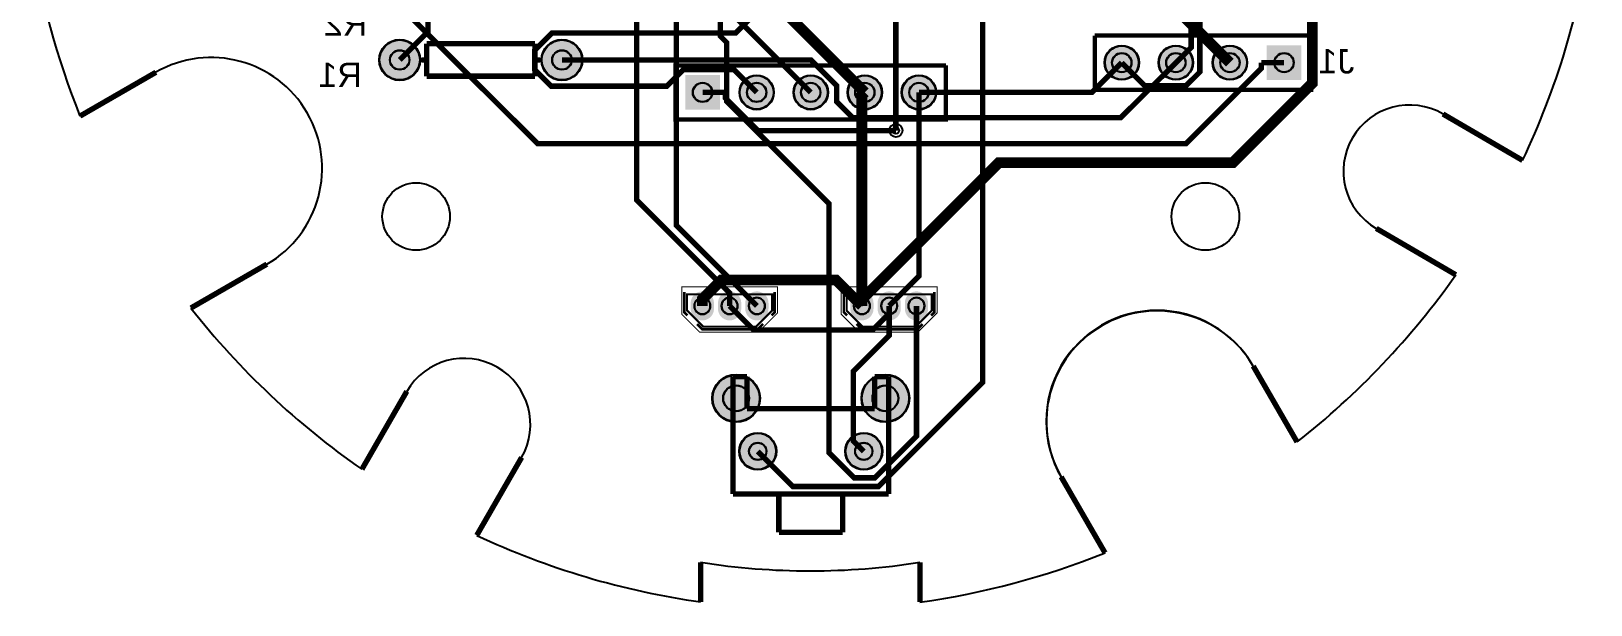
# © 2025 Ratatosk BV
# Model space of a CAD drawing. Header units: millimetres. Extents: x 57.2 to 130.8, y -36.8 to 37.
# Drawn here: x 57.4 to 130.6, y -36.8 to -9.8 of the extents above; entities that cross this region are included whole.
import ezdxf

# ---------------------------------------------------------------- set-up
doc = ezdxf.new("R2010")
doc.units = ezdxf.units.MM
for name, color, linetype, true_color in [('BoardOutLine', 7, 'Continuous', 0xff00ff), ('BottomLayer', 7, 'Continuous', 0x0000ff), ('BottomSilkLayer', 7, 'Continuous', 0x66cc33), ('BottomSolderMaskLayer', 7, 'Continuous', 0xaa00ff), ('Document', 7, 'Continuous', 0xffffff), ('Hole', 7, 'Continuous', 0x222222), ('Mechanical', 7, 'Continuous', 0xf022f0), ('Multi-Layer', 7, 'Continuous', 0xc0c0c0), ('TopLayer', 7, 'Continuous', 0xff0000), ('TopSilkLayer', 7, 'Continuous', 0xffcc00), ('TopSolderMaskLayer', 7, 'Continuous', 0x800080)]:
    doc.layers.add(name, color=color, linetype=linetype, true_color=true_color)
doc.styles.get("Standard").update_dxf_attribs({"font": 'arial.ttf'})

msp = doc.modelspace()

# ---------------------------------------------------------------- hatches: boundary and pattern name
at = {"layer": 'BottomSolderMaskLayer'}
for points in [[(73.711, -11.176, 1), (75.641, -11.176, 1)], [(81.331, -11.176, 1), (83.261, -11.176, 1)], [(107.772, -11.303, 1), (109.398, -11.303, 1)], [(110.312, -11.303, 1), (111.938, -11.303, 1)], [(112.852, -11.303, 1), (114.478, -11.303, 1)], [(117.018, -10.49), (115.392, -10.49), (115.392, -12.116), (117.018, -12.116)], [(88.087, -11.887), (89.713, -11.887), (89.713, -13.513), (88.087, -13.513)], [(90.627, -12.7, 1), (92.253, -12.7, 1)], [(93.167, -12.7, 1), (94.793, -12.7, 1)], [(95.707, -12.7, 1), (97.333, -12.7, 1)], [(98.247, -12.7, 1), (99.873, -12.7, 1)], [(89.435, -22.864), (89.43, -22.933), (89.417, -23.001), (89.396, -23.066), (89.367, -23.129), (89.33, -23.187), (89.286, -23.241), (89.237, -23.288), (89.181, -23.328), (89.121, -23.362), (89.057, -23.387), (88.991, -23.404), (88.923, -23.413), (88.855, -23.413), (88.787, -23.404), (88.72, -23.387), (88.657, -23.362), (88.597, -23.328), (88.541, -23.288), (88.491, -23.241), (88.447, -23.187), (88.411, -23.129), (88.382, -23.066), (88.361, -23.001), (88.348, -22.933), (88.343, -22.864), (88.343, -22.602), (88.348, -22.533), (88.361, -22.465), (88.382, -22.399), (88.411, -22.337), (88.447, -22.278), (88.491, -22.225), (88.541, -22.178), (88.597, -22.137), (88.657, -22.104), (88.72, -22.078), (88.787, -22.061), (88.855, -22.052), (88.923, -22.052), (88.991, -22.061), (89.057, -22.078), (89.121, -22.104), (89.181, -22.137), (89.237, -22.178), (89.286, -22.225), (89.33, -22.278), (89.367, -22.337), (89.396, -22.399), (89.417, -22.465), (89.43, -22.533), (89.435, -22.602)], [(90.715, -22.864), (90.711, -22.933), (90.698, -23.001), (90.677, -23.066), (90.648, -23.129), (90.611, -23.187), (90.567, -23.241), (90.518, -23.288), (90.462, -23.328), (90.402, -23.362), (90.338, -23.387), (90.272, -23.404), (90.204, -23.413), (90.136, -23.413), (90.068, -23.404), (90.001, -23.387), (89.938, -23.362), (89.877, -23.328), (89.822, -23.288), (89.772, -23.241), (89.728, -23.187), (89.692, -23.129), (89.663, -23.066), (89.642, -23.001), (89.629, -22.933), (89.624, -22.864), (89.624, -22.602), (89.629, -22.533), (89.642, -22.465), (89.663, -22.399), (89.692, -22.337), (89.728, -22.278), (89.772, -22.225), (89.822, -22.178), (89.877, -22.137), (89.938, -22.104), (90.001, -22.078), (90.068, -22.061), (90.136, -22.052), (90.204, -22.052), (90.272, -22.061), (90.338, -22.078), (90.402, -22.104), (90.462, -22.137), (90.518, -22.178), (90.567, -22.225), (90.611, -22.278), (90.648, -22.337), (90.677, -22.399), (90.698, -22.465), (90.711, -22.533), (90.715, -22.602)], [(91.996, -22.864), (91.992, -22.933), (91.979, -23.001), (91.958, -23.066), (91.929, -23.129), (91.892, -23.187), (91.848, -23.241), (91.799, -23.288), (91.743, -23.328), (91.683, -23.362), (91.619, -23.387), (91.553, -23.404), (91.485, -23.413), (91.417, -23.413), (91.348, -23.404), (91.282, -23.387), (91.219, -23.362), (91.158, -23.328), (91.103, -23.288), (91.053, -23.241), (91.009, -23.187), (90.973, -23.129), (90.944, -23.066), (90.922, -23.001), (90.91, -22.933), (90.905, -22.864), (90.905, -22.602), (90.91, -22.533), (90.922, -22.465), (90.944, -22.399), (90.973, -22.337), (91.009, -22.278), (91.053, -22.225), (91.103, -22.178), (91.158, -22.137), (91.219, -22.104), (91.282, -22.078), (91.348, -22.061), (91.417, -22.052), (91.485, -22.052), (91.553, -22.061), (91.619, -22.078), (91.683, -22.104), (91.743, -22.137), (91.799, -22.178), (91.848, -22.225), (91.892, -22.278), (91.929, -22.337), (91.958, -22.399), (91.979, -22.465), (91.992, -22.533), (91.996, -22.602)], [(96.928, -22.864), (96.923, -22.933), (96.91, -23.001), (96.889, -23.066), (96.86, -23.129), (96.823, -23.187), (96.779, -23.241), (96.73, -23.288), (96.674, -23.328), (96.614, -23.362), (96.55, -23.387), (96.484, -23.404), (96.416, -23.413), (96.348, -23.413), (96.28, -23.404), (96.213, -23.387), (96.15, -23.362), (96.09, -23.328), (96.034, -23.288), (95.984, -23.241), (95.94, -23.187), (95.904, -23.129), (95.875, -23.066), (95.854, -23.001), (95.841, -22.933), (95.836, -22.864), (95.836, -22.602), (95.841, -22.533), (95.854, -22.465), (95.875, -22.399), (95.904, -22.337), (95.94, -22.278), (95.984, -22.225), (96.034, -22.178), (96.09, -22.137), (96.15, -22.104), (96.213, -22.078), (96.28, -22.061), (96.348, -22.052), (96.416, -22.052), (96.484, -22.061), (96.55, -22.078), (96.614, -22.104), (96.674, -22.137), (96.73, -22.178), (96.779, -22.225), (96.823, -22.278), (96.86, -22.337), (96.889, -22.399), (96.91, -22.465), (96.923, -22.533), (96.928, -22.602)], [(98.209, -22.864), (98.204, -22.933), (98.191, -23.001), (98.17, -23.066), (98.141, -23.129), (98.104, -23.187), (98.06, -23.241), (98.011, -23.288), (97.955, -23.328), (97.895, -23.362), (97.831, -23.387), (97.765, -23.404), (97.697, -23.413), (97.629, -23.413), (97.561, -23.404), (97.494, -23.387), (97.431, -23.362), (97.37, -23.328), (97.315, -23.288), (97.265, -23.241), (97.221, -23.187), (97.185, -23.129), (97.156, -23.066), (97.135, -23.001), (97.122, -22.933), (97.117, -22.864), (97.117, -22.602), (97.122, -22.533), (97.135, -22.465), (97.156, -22.399), (97.185, -22.337), (97.221, -22.278), (97.265, -22.225), (97.315, -22.178), (97.37, -22.137), (97.431, -22.104), (97.494, -22.078), (97.561, -22.061), (97.629, -22.052), (97.697, -22.052), (97.765, -22.061), (97.831, -22.078), (97.895, -22.104), (97.955, -22.137), (98.011, -22.178), (98.06, -22.225), (98.104, -22.278), (98.141, -22.337), (98.17, -22.399), (98.191, -22.465), (98.204, -22.533), (98.209, -22.602)], [(99.489, -22.864), (99.485, -22.933), (99.472, -23.001), (99.451, -23.066), (99.422, -23.129), (99.385, -23.187), (99.341, -23.241), (99.292, -23.288), (99.236, -23.328), (99.176, -23.362), (99.112, -23.387), (99.046, -23.404), (98.978, -23.413), (98.91, -23.413), (98.842, -23.404), (98.775, -23.387), (98.712, -23.362), (98.651, -23.328), (98.596, -23.288), (98.546, -23.241), (98.502, -23.187), (98.466, -23.129), (98.437, -23.066), (98.416, -23.001), (98.403, -22.933), (98.398, -22.864), (98.398, -22.602), (98.403, -22.533), (98.416, -22.465), (98.437, -22.399), (98.466, -22.337), (98.502, -22.278), (98.546, -22.225), (98.596, -22.178), (98.651, -22.137), (98.712, -22.104), (98.775, -22.078), (98.842, -22.061), (98.91, -22.052), (98.978, -22.052), (99.046, -22.061), (99.112, -22.078), (99.176, -22.104), (99.236, -22.137), (99.292, -22.178), (99.341, -22.225), (99.385, -22.278), (99.422, -22.337), (99.451, -22.399), (99.472, -22.465), (99.485, -22.533), (99.489, -22.602)], [(89.35, -27.076, 1), (91.6, -27.076, 1)], [(96.36, -27.076, 1), (98.611, -27.076, 1)], [(90.616, -29.566, 1), (92.366, -29.566, 1)], [(95.594, -29.566, 1), (97.344, -29.566, 1)]]:
    msp.add_hatch(color=256, dxfattribs=at).paths.add_polyline_path(points)
at = {"layer": 'Multi-Layer'}
for points in [[(73.736, -11.176, 1), (75.616, -11.176, 1)], [(81.356, -11.176, 1), (83.236, -11.176, 1)], [(107.798, -11.303, 1), (109.372, -11.303, 1)], [(110.338, -11.303, 1), (111.912, -11.303, 1)], [(112.878, -11.303, 1), (114.452, -11.303, 1)], [(116.992, -10.516), (115.418, -10.516), (115.418, -12.09), (116.992, -12.09)], [(88.113, -11.913), (89.688, -11.913), (89.688, -13.487), (88.113, -13.487)], [(90.653, -12.7, 1), (92.228, -12.7, 1)], [(93.193, -12.7, 1), (94.768, -12.7, 1)], [(95.733, -12.7, 1), (97.308, -12.7, 1)], [(98.273, -12.7, 1), (99.848, -12.7, 1)], [(89.414, -22.858), (89.41, -22.924), (89.397, -22.988), (89.377, -23.051), (89.349, -23.111), (89.314, -23.166), (89.271, -23.217), (89.223, -23.262), (89.17, -23.301), (89.112, -23.333), (89.051, -23.357), (88.987, -23.373), (88.922, -23.382), (88.856, -23.382), (88.79, -23.373), (88.727, -23.357), (88.665, -23.333), (88.608, -23.301), (88.554, -23.262), (88.506, -23.217), (88.464, -23.166), (88.429, -23.111), (88.401, -23.051), (88.38, -22.988), (88.368, -22.924), (88.364, -22.858), (88.364, -22.608), (88.368, -22.542), (88.38, -22.477), (88.401, -22.415), (88.429, -22.355), (88.464, -22.299), (88.506, -22.248), (88.554, -22.203), (88.608, -22.165), (88.665, -22.133), (88.727, -22.108), (88.79, -22.092), (88.856, -22.084), (88.922, -22.084), (88.987, -22.092), (89.051, -22.108), (89.112, -22.133), (89.17, -22.165), (89.223, -22.203), (89.271, -22.248), (89.314, -22.299), (89.349, -22.355), (89.377, -22.415), (89.397, -22.477), (89.41, -22.542), (89.414, -22.608)], [(90.695, -22.858), (90.691, -22.924), (90.678, -22.988), (90.658, -23.051), (90.63, -23.111), (90.595, -23.166), (90.552, -23.217), (90.504, -23.262), (90.451, -23.301), (90.393, -23.333), (90.332, -23.357), (90.268, -23.373), (90.203, -23.382), (90.137, -23.382), (90.071, -23.373), (90.008, -23.357), (89.946, -23.333), (89.888, -23.301), (89.835, -23.262), (89.787, -23.217), (89.745, -23.166), (89.71, -23.111), (89.682, -23.051), (89.661, -22.988), (89.649, -22.924), (89.645, -22.858), (89.645, -22.608), (89.649, -22.542), (89.661, -22.477), (89.682, -22.415), (89.71, -22.355), (89.745, -22.299), (89.787, -22.248), (89.835, -22.203), (89.888, -22.165), (89.946, -22.133), (90.008, -22.108), (90.071, -22.092), (90.137, -22.084), (90.203, -22.084), (90.268, -22.092), (90.332, -22.108), (90.393, -22.133), (90.451, -22.165), (90.504, -22.203), (90.552, -22.248), (90.595, -22.299), (90.63, -22.355), (90.658, -22.415), (90.678, -22.477), (90.691, -22.542), (90.695, -22.608)], [(91.976, -22.858), (91.972, -22.924), (91.959, -22.988), (91.939, -23.051), (91.911, -23.111), (91.876, -23.166), (91.833, -23.217), (91.785, -23.262), (91.732, -23.301), (91.674, -23.333), (91.613, -23.357), (91.549, -23.373), (91.484, -23.382), (91.418, -23.382), (91.352, -23.373), (91.289, -23.357), (91.227, -23.333), (91.169, -23.301), (91.116, -23.262), (91.068, -23.217), (91.026, -23.166), (90.991, -23.111), (90.963, -23.051), (90.942, -22.988), (90.93, -22.924), (90.926, -22.858), (90.926, -22.608), (90.93, -22.542), (90.942, -22.477), (90.963, -22.415), (90.991, -22.355), (91.026, -22.299), (91.068, -22.248), (91.116, -22.203), (91.169, -22.165), (91.227, -22.133), (91.289, -22.108), (91.352, -22.092), (91.418, -22.084), (91.484, -22.084), (91.549, -22.092), (91.613, -22.108), (91.674, -22.133), (91.732, -22.165), (91.785, -22.203), (91.833, -22.248), (91.876, -22.299), (91.911, -22.355), (91.939, -22.415), (91.959, -22.477), (91.972, -22.542), (91.976, -22.608)], [(96.907, -22.858), (96.903, -22.924), (96.89, -22.988), (96.87, -23.051), (96.842, -23.111), (96.807, -23.166), (96.764, -23.217), (96.716, -23.262), (96.663, -23.301), (96.605, -23.333), (96.544, -23.357), (96.48, -23.373), (96.415, -23.382), (96.349, -23.382), (96.283, -23.373), (96.22, -23.357), (96.158, -23.333), (96.101, -23.301), (96.047, -23.262), (95.999, -23.217), (95.957, -23.166), (95.922, -23.111), (95.894, -23.051), (95.873, -22.988), (95.861, -22.924), (95.857, -22.858), (95.857, -22.608), (95.861, -22.542), (95.873, -22.477), (95.894, -22.415), (95.922, -22.355), (95.957, -22.299), (95.999, -22.248), (96.047, -22.203), (96.101, -22.165), (96.158, -22.133), (96.22, -22.108), (96.283, -22.092), (96.349, -22.084), (96.415, -22.084), (96.48, -22.092), (96.544, -22.108), (96.605, -22.133), (96.663, -22.165), (96.716, -22.203), (96.764, -22.248), (96.807, -22.299), (96.842, -22.355), (96.87, -22.415), (96.89, -22.477), (96.903, -22.542), (96.907, -22.608)], [(98.188, -22.858), (98.184, -22.924), (98.171, -22.988), (98.151, -23.051), (98.123, -23.111), (98.088, -23.166), (98.045, -23.217), (97.997, -23.262), (97.944, -23.301), (97.886, -23.333), (97.825, -23.357), (97.761, -23.373), (97.696, -23.382), (97.63, -23.382), (97.564, -23.373), (97.501, -23.357), (97.439, -23.333), (97.382, -23.301), (97.328, -23.262), (97.28, -23.217), (97.238, -23.166), (97.203, -23.111), (97.175, -23.051), (97.154, -22.988), (97.142, -22.924), (97.138, -22.858), (97.138, -22.608), (97.142, -22.542), (97.154, -22.477), (97.175, -22.415), (97.203, -22.355), (97.238, -22.299), (97.28, -22.248), (97.328, -22.203), (97.382, -22.165), (97.439, -22.133), (97.501, -22.108), (97.564, -22.092), (97.63, -22.084), (97.696, -22.084), (97.761, -22.092), (97.825, -22.108), (97.886, -22.133), (97.944, -22.165), (97.997, -22.203), (98.045, -22.248), (98.088, -22.299), (98.123, -22.355), (98.151, -22.415), (98.171, -22.477), (98.184, -22.542), (98.188, -22.608)], [(99.469, -22.858), (99.465, -22.924), (99.452, -22.988), (99.432, -23.051), (99.404, -23.111), (99.369, -23.166), (99.326, -23.217), (99.278, -23.262), (99.225, -23.301), (99.167, -23.333), (99.106, -23.357), (99.042, -23.373), (98.977, -23.382), (98.911, -23.382), (98.845, -23.373), (98.782, -23.357), (98.72, -23.333), (98.662, -23.301), (98.609, -23.262), (98.561, -23.217), (98.519, -23.166), (98.484, -23.111), (98.456, -23.051), (98.435, -22.988), (98.423, -22.924), (98.419, -22.858), (98.419, -22.608), (98.423, -22.542), (98.435, -22.477), (98.456, -22.415), (98.484, -22.355), (98.519, -22.299), (98.561, -22.248), (98.609, -22.203), (98.662, -22.165), (98.72, -22.133), (98.782, -22.108), (98.845, -22.092), (98.911, -22.084), (98.977, -22.084), (99.042, -22.092), (99.106, -22.108), (99.167, -22.133), (99.225, -22.165), (99.278, -22.203), (99.326, -22.248), (99.369, -22.299), (99.404, -22.355), (99.432, -22.415), (99.452, -22.477), (99.465, -22.542), (99.469, -22.608)], [(89.375, -27.076, 1), (91.575, -27.076, 1)], [(96.386, -27.076, 1), (98.585, -27.076, 1)], [(90.641, -29.566, 1), (92.341, -29.566, 1)], [(95.62, -29.566, 1), (97.319, -29.566, 1)]]:
    msp.add_hatch(color=256, dxfattribs=at).paths.add_polyline_path(points)
at = {"layer": 'TopSolderMaskLayer'}
for points in [[(73.711, -11.176, 1), (75.641, -11.176, 1)], [(81.331, -11.176, 1), (83.261, -11.176, 1)], [(107.772, -11.303, 1), (109.398, -11.303, 1)], [(110.312, -11.303, 1), (111.938, -11.303, 1)], [(112.852, -11.303, 1), (114.478, -11.303, 1)], [(117.018, -10.49), (115.392, -10.49), (115.392, -12.116), (117.018, -12.116)], [(88.087, -11.887), (89.713, -11.887), (89.713, -13.513), (88.087, -13.513)], [(90.627, -12.7, 1), (92.253, -12.7, 1)], [(93.167, -12.7, 1), (94.793, -12.7, 1)], [(95.707, -12.7, 1), (97.333, -12.7, 1)], [(98.247, -12.7, 1), (99.873, -12.7, 1)], [(89.435, -22.864), (89.43, -22.933), (89.417, -23.001), (89.396, -23.066), (89.367, -23.129), (89.33, -23.187), (89.286, -23.241), (89.237, -23.288), (89.181, -23.328), (89.121, -23.362), (89.057, -23.387), (88.991, -23.404), (88.923, -23.413), (88.855, -23.413), (88.787, -23.404), (88.72, -23.387), (88.657, -23.362), (88.597, -23.328), (88.541, -23.288), (88.491, -23.241), (88.447, -23.187), (88.411, -23.129), (88.382, -23.066), (88.361, -23.001), (88.348, -22.933), (88.343, -22.864), (88.343, -22.602), (88.348, -22.533), (88.361, -22.465), (88.382, -22.399), (88.411, -22.337), (88.447, -22.278), (88.491, -22.225), (88.541, -22.178), (88.597, -22.137), (88.657, -22.104), (88.72, -22.078), (88.787, -22.061), (88.855, -22.052), (88.923, -22.052), (88.991, -22.061), (89.057, -22.078), (89.121, -22.104), (89.181, -22.137), (89.237, -22.178), (89.286, -22.225), (89.33, -22.278), (89.367, -22.337), (89.396, -22.399), (89.417, -22.465), (89.43, -22.533), (89.435, -22.602)], [(90.715, -22.864), (90.711, -22.933), (90.698, -23.001), (90.677, -23.066), (90.648, -23.129), (90.611, -23.187), (90.567, -23.241), (90.518, -23.288), (90.462, -23.328), (90.402, -23.362), (90.338, -23.387), (90.272, -23.404), (90.204, -23.413), (90.136, -23.413), (90.068, -23.404), (90.001, -23.387), (89.938, -23.362), (89.877, -23.328), (89.822, -23.288), (89.772, -23.241), (89.728, -23.187), (89.692, -23.129), (89.663, -23.066), (89.642, -23.001), (89.629, -22.933), (89.624, -22.864), (89.624, -22.602), (89.629, -22.533), (89.642, -22.465), (89.663, -22.399), (89.692, -22.337), (89.728, -22.278), (89.772, -22.225), (89.822, -22.178), (89.877, -22.137), (89.938, -22.104), (90.001, -22.078), (90.068, -22.061), (90.136, -22.052), (90.204, -22.052), (90.272, -22.061), (90.338, -22.078), (90.402, -22.104), (90.462, -22.137), (90.518, -22.178), (90.567, -22.225), (90.611, -22.278), (90.648, -22.337), (90.677, -22.399), (90.698, -22.465), (90.711, -22.533), (90.715, -22.602)], [(91.996, -22.864), (91.992, -22.933), (91.979, -23.001), (91.958, -23.066), (91.929, -23.129), (91.892, -23.187), (91.848, -23.241), (91.799, -23.288), (91.743, -23.328), (91.683, -23.362), (91.619, -23.387), (91.553, -23.404), (91.485, -23.413), (91.417, -23.413), (91.348, -23.404), (91.282, -23.387), (91.219, -23.362), (91.158, -23.328), (91.103, -23.288), (91.053, -23.241), (91.009, -23.187), (90.973, -23.129), (90.944, -23.066), (90.922, -23.001), (90.91, -22.933), (90.905, -22.864), (90.905, -22.602), (90.91, -22.533), (90.922, -22.465), (90.944, -22.399), (90.973, -22.337), (91.009, -22.278), (91.053, -22.225), (91.103, -22.178), (91.158, -22.137), (91.219, -22.104), (91.282, -22.078), (91.348, -22.061), (91.417, -22.052), (91.485, -22.052), (91.553, -22.061), (91.619, -22.078), (91.683, -22.104), (91.743, -22.137), (91.799, -22.178), (91.848, -22.225), (91.892, -22.278), (91.929, -22.337), (91.958, -22.399), (91.979, -22.465), (91.992, -22.533), (91.996, -22.602)], [(96.928, -22.864), (96.923, -22.933), (96.91, -23.001), (96.889, -23.066), (96.86, -23.129), (96.823, -23.187), (96.779, -23.241), (96.73, -23.288), (96.674, -23.328), (96.614, -23.362), (96.55, -23.387), (96.484, -23.404), (96.416, -23.413), (96.348, -23.413), (96.28, -23.404), (96.213, -23.387), (96.15, -23.362), (96.09, -23.328), (96.034, -23.288), (95.984, -23.241), (95.94, -23.187), (95.904, -23.129), (95.875, -23.066), (95.854, -23.001), (95.841, -22.933), (95.836, -22.864), (95.836, -22.602), (95.841, -22.533), (95.854, -22.465), (95.875, -22.399), (95.904, -22.337), (95.94, -22.278), (95.984, -22.225), (96.034, -22.178), (96.09, -22.137), (96.15, -22.104), (96.213, -22.078), (96.28, -22.061), (96.348, -22.052), (96.416, -22.052), (96.484, -22.061), (96.55, -22.078), (96.614, -22.104), (96.674, -22.137), (96.73, -22.178), (96.779, -22.225), (96.823, -22.278), (96.86, -22.337), (96.889, -22.399), (96.91, -22.465), (96.923, -22.533), (96.928, -22.602)], [(98.209, -22.864), (98.204, -22.933), (98.191, -23.001), (98.17, -23.066), (98.141, -23.129), (98.104, -23.187), (98.06, -23.241), (98.011, -23.288), (97.955, -23.328), (97.895, -23.362), (97.831, -23.387), (97.765, -23.404), (97.697, -23.413), (97.629, -23.413), (97.561, -23.404), (97.494, -23.387), (97.431, -23.362), (97.37, -23.328), (97.315, -23.288), (97.265, -23.241), (97.221, -23.187), (97.185, -23.129), (97.156, -23.066), (97.135, -23.001), (97.122, -22.933), (97.117, -22.864), (97.117, -22.602), (97.122, -22.533), (97.135, -22.465), (97.156, -22.399), (97.185, -22.337), (97.221, -22.278), (97.265, -22.225), (97.315, -22.178), (97.37, -22.137), (97.431, -22.104), (97.494, -22.078), (97.561, -22.061), (97.629, -22.052), (97.697, -22.052), (97.765, -22.061), (97.831, -22.078), (97.895, -22.104), (97.955, -22.137), (98.011, -22.178), (98.06, -22.225), (98.104, -22.278), (98.141, -22.337), (98.17, -22.399), (98.191, -22.465), (98.204, -22.533), (98.209, -22.602)], [(99.489, -22.864), (99.485, -22.933), (99.472, -23.001), (99.451, -23.066), (99.422, -23.129), (99.385, -23.187), (99.341, -23.241), (99.292, -23.288), (99.236, -23.328), (99.176, -23.362), (99.112, -23.387), (99.046, -23.404), (98.978, -23.413), (98.91, -23.413), (98.842, -23.404), (98.775, -23.387), (98.712, -23.362), (98.651, -23.328), (98.596, -23.288), (98.546, -23.241), (98.502, -23.187), (98.466, -23.129), (98.437, -23.066), (98.416, -23.001), (98.403, -22.933), (98.398, -22.864), (98.398, -22.602), (98.403, -22.533), (98.416, -22.465), (98.437, -22.399), (98.466, -22.337), (98.502, -22.278), (98.546, -22.225), (98.596, -22.178), (98.651, -22.137), (98.712, -22.104), (98.775, -22.078), (98.842, -22.061), (98.91, -22.052), (98.978, -22.052), (99.046, -22.061), (99.112, -22.078), (99.176, -22.104), (99.236, -22.137), (99.292, -22.178), (99.341, -22.225), (99.385, -22.278), (99.422, -22.337), (99.451, -22.399), (99.472, -22.465), (99.485, -22.533), (99.489, -22.602)], [(89.35, -27.076, 1), (91.6, -27.076, 1)], [(96.36, -27.076, 1), (98.611, -27.076, 1)], [(90.616, -29.566, 1), (92.366, -29.566, 1)], [(95.594, -29.566, 1), (97.344, -29.566, 1)]]:
    msp.add_hatch(color=256, dxfattribs=at).paths.add_polyline_path(points)

# ---------------------------------------------------------------- linework, layer by layer
at = {"layer": 'BoardOutLine', "const_width": 0.254}
for points in [[(59.664, -13.814), (63.232, -11.754)], [(59.664, -13.814), (63.232, -11.754)], [(123.67, -13.717), (127.406, -15.896)], [(123.67, -13.717), (127.406, -15.896)], [(124.271, -21.271), (120.535, -19.092)], [(124.271, -21.271), (120.535, -19.092)], [(68.439, -20.773), (64.871, -22.833)], [(68.439, -20.773), (64.871, -22.833)], [(114.757, -25.56), (116.817, -29.128)], [(114.757, -25.56), (116.817, -29.128)], [(72.903, -30.409), (75.01, -26.748)], [(72.903, -30.409), (75.01, -26.748)], [(80.404, -29.853), (78.296, -33.514)], [(80.404, -29.853), (78.296, -33.514)], [(107.798, -34.335), (105.738, -30.767)], [(107.798, -34.335), (105.738, -30.767)], [(88.807, -36.642), (88.807, -34.78)], [(88.807, -36.642), (88.807, -34.78)], [(99.107, -34.78), (99.107, -36.652)], [(99.107, -34.78), (99.107, -36.652)]]:
    msp.add_lwpolyline(points, dxfattribs=at)
at = {"layer": 'BoardOutLine'}
for centre, radius, start, end in [((93.992, -0.008), 37, 188.23093, 201.90991), ((93.992, -0.008), 37, 188.23093, 201.90991), ((93.992, -0.008), 37, 334.56922, 351.76903), ((93.992, -0.008), 37, 334.56922, 351.76903), ((65.826, -16.269), 5.207, 300.11725, 119.88256), ((65.826, -16.269), 5.207, 300.11725, 119.88256), ((122.103, -16.405), 3.112, 59.74535, 239.74535), ((122.103, -16.405), 3.112, 59.74535, 239.74535), ((93.992, -0.007), 37, 308.09003, 324.92127), ((93.992, -0.007), 37, 308.09003, 324.92127), ((93.992, -0.008), 37, 218.09006, 235.25236), ((93.992, -0.008), 37, 218.09006, 235.25236), ((110.24, -28.151), 5.207, 29.83373, 210.16623), ((110.255, -28.177), 5.207, 30.16623, 209.83373), ((77.702, -28.309), 3.112, 330.25413, 149.89833), ((77.702, -28.309), 3.112, 330.25413, 149.89833), ((93.992, -0.008), 37, 244.90038, 261.94493), ((93.992, -0.008), 37, 244.90038, 261.94493), ((93.992, -0.008), 37, 277.94675, 291.90995), ((93.992, -0.008), 37, 277.94675, 291.90995), ((93.957, -2.161), 33.022, 261.02783, 278.97217), ((93.957, -2.161), 33.022, 261.02783, 278.97217)]:
    msp.add_arc(centre, radius, start, end, dxfattribs=at)
at = {"layer": 'BottomLayer'}
for points, const_width in [([(71.247, -2.402), (73.44, -2.402), (77.979, -6.941), (90.761, -6.941), (96.52, -12.7)], 0.508), ([(113.665, -11.303), (108.556, -6.194), (81.302, -6.194), (78.105, -2.997), (78.105, -2.54)], 0.508), ([(96.23, -22.581), (102.813, -15.999), (113.798, -15.999), (117.532, -12.265), (117.532, -5.91), (116.713, -5.091)], 0.508), ([(115.139, -11.303), (115.139, -11.57), (111.604, -15.104), (81.144, -15.104), (74.676, -8.636)], 0.254), ([(91.44, -12.7), (90.372, -11.632), (87.997, -11.632), (87.222, -12.407), (81.796, -12.407), (81.011, -11.622), (81.011, -10.727), (81.832, -9.906), (90.455, -9.906), (91.435, -8.926)], 0.254), ([(111.125, -11.303), (108.544, -13.884), (95.944, -13.884), (95.193, -13.133), (95.193, -12.382), (93.987, -11.176), (82.296, -11.176)], 0.254), ([(99.06, -12.7), (107.188, -12.7), (108.585, -11.303)], 0.254), ([(116.205, -11.303), (115.139, -11.303)], 0.254), ([(88.9, -12.7), (89.967, -12.7)], 0.254), ([(89.967, -12.7), (89.967, -12.967), (91.494, -14.494), (97.977, -14.494)], 0.254), ([(88.889, -22.733), (88.889, -22.412), (89.783, -21.518), (95.167, -21.518), (96.23, -22.581)], 0.508), ([(90.17, -22.733), (91.306, -23.869), (96.877, -23.869), (97.663, -23.083), (97.663, -22.733)], 0.254), ([(96.23, -22.581), (96.382, -22.733)], 0.508)]:
    msp.add_lwpolyline(points, dxfattribs=dict(at, const_width=const_width))
at = {"layer": 'BottomSilkLayer'}
for points, const_width in [([(107.315, -10.033), (107.315, -12.573), (117.475, -12.573), (117.475, -10.033), (115.57, -10.033)], 0.203), ([(107.315, -10.033), (115.57, -10.033)], 0.203), ([(75.946, -10.414), (75.946, -11.176)], 0.254), ([(81.026, -10.414), (75.946, -10.414)], 0.254), ([(81.026, -11.176), (81.026, -10.414)], 0.254), ([(75.946, -11.176), (75.692, -11.176)], 0.254), ([(75.946, -11.176), (75.946, -11.938)], 0.254), ([(81.026, -11.176), (81.28, -11.176)], 0.254), ([(81.026, -11.938), (81.026, -11.176)], 0.254), ([(75.946, -11.938), (81.026, -11.938)], 0.254)]:
    msp.add_lwpolyline(points, dxfattribs=dict(at, const_width=const_width))
at = {"layer": 'BottomSolderMaskLayer'}
for points in [[(88.889, -22.343), (88.889, -22.343)], [(90.17, -22.343), (90.17, -22.343)], [(91.451, -22.343), (91.451, -22.343)], [(96.382, -22.343), (96.382, -22.343)], [(97.663, -22.343), (97.663, -22.343)], [(98.944, -22.343), (98.944, -22.343)], [(88.889, -23.122), (88.889, -23.122)], [(90.17, -23.122), (90.17, -23.122)], [(91.451, -23.122), (91.451, -23.122)], [(96.382, -23.122), (96.382, -23.122)], [(97.663, -23.122), (97.663, -23.122)], [(98.944, -23.122), (98.944, -23.122)]]:
    msp.add_lwpolyline(points, close=True, dxfattribs=at)
for centre, radius in [((74.676, -11.176), 0.965), ((82.296, -11.176), 0.965), ((74.676, -11.176), 0.462), ((82.296, -11.176), 0.462), ((108.585, -11.303), 0.813), ((108.585, -11.303), 0.459), ((111.125, -11.303), 0.813), ((111.125, -11.303), 0.459), ((113.665, -11.303), 0.813), ((113.665, -11.303), 0.459), ((116.205, -11.303), 0.459), ((88.9, -12.7), 0.459), ((91.44, -12.7), 0.813), ((91.44, -12.7), 0.459), ((93.98, -12.7), 0.813), ((93.98, -12.7), 0.459), ((96.52, -12.7), 0.813), ((96.52, -12.7), 0.459), ((99.06, -12.7), 0.813), ((99.06, -12.7), 0.459), ((90.475, -27.076), 1.125), ((97.485, -27.076), 1.125), ((90.475, -27.076), 0.613), ((97.485, -27.076), 0.613), ((91.491, -29.566), 0.875), ((91.491, -29.566), 0.411), ((96.469, -29.566), 0.875), ((96.469, -29.566), 0.411)]:
    msp.add_circle(centre, radius, dxfattribs=at)
for centre, start, end in [((88.889, -22.733), 90, 270), ((88.889, -22.733), 270, 90), ((90.17, -22.733), 90, 270), ((90.17, -22.733), 270, 90), ((91.451, -22.733), 90, 270), ((91.451, -22.733), 270, 90), ((96.382, -22.733), 90, 270), ((96.382, -22.733), 270, 90), ((97.663, -22.733), 90, 270), ((97.663, -22.733), 270, 90), ((98.944, -22.733), 90, 270), ((98.944, -22.733), 270, 90)]:
    msp.add_arc(centre, 0.39, start, end, dxfattribs=at)
at = {"layer": 'Document', "const_width": 0.1}
for points in [[(88.17, -22.95), (88.17, -22.19), (92.17, -22.19), (92.17, -22.95), (91.41, -23.71), (88.93, -23.71), (88.17, -22.95)], [(95.663, -22.95), (95.663, -22.19), (99.663, -22.19), (99.663, -22.95), (98.903, -23.71), (96.423, -23.71), (95.663, -22.95)]]:
    msp.add_lwpolyline(points, close=True, dxfattribs=at)
at = {"layer": 'Document'}
for points, const_width in [([(91.41, -23.71), (88.93, -23.71)], 0.1), ([(98.903, -23.71), (96.423, -23.71)], 0.1), ([(90.323, -31.572), (90.323, -26.06)], 0.254), ([(90.323, -26.06), (90.983, -26.06)], 0.254), ([(90.983, -27.559), (90.983, -26.06)], 0.254), ([(96.977, -26.06), (97.638, -26.06)], 0.254), ([(96.977, -27.559), (96.977, -26.06)], 0.254), ([(97.638, -26.06), (97.638, -31.572)], 0.254), ([(90.983, -27.559), (96.977, -27.559)], 0.254), ([(90.323, -31.572), (92.482, -31.572)], 0.254), ([(92.482, -31.572), (95.479, -31.572)], 0.254), ([(92.482, -31.572), (92.482, -33.376)], 0.254), ([(95.479, -31.572), (97.638, -31.572)], 0.254), ([(95.479, -31.572), (95.479, -33.376)], 0.254), ([(95.479, -33.376), (92.482, -33.376)], 0.254)]:
    msp.add_lwpolyline(points, dxfattribs=dict(at, const_width=const_width))
at = {"layer": 'Hole'}
msp.add_circle((97.977, -14.494), 0.153, dxfattribs=at)
at = {"layer": 'Mechanical', "const_width": 0.05}
for points in [[(87.92, -23.123), (87.92, -21.833), (92.42, -21.833), (92.42, -23.063), (91.52, -23.963), (88.76, -23.963), (87.92, -23.123)], [(95.413, -23.123), (95.413, -21.833), (99.913, -21.833), (99.913, -23.063), (99.013, -23.963), (96.253, -23.963), (95.413, -23.123)]]:
    msp.add_lwpolyline(points, close=True, dxfattribs=at)
at = {"layer": 'Multi-Layer'}
for points in [[(88.889, -22.358), (88.889, -22.358)], [(90.17, -22.358), (90.17, -22.358)], [(91.451, -22.358), (91.451, -22.358)], [(96.382, -22.358), (96.382, -22.358)], [(97.663, -22.358), (97.663, -22.358)], [(98.944, -22.358), (98.944, -22.358)], [(88.889, -23.108), (88.889, -23.108)], [(90.17, -23.108), (90.17, -23.108)], [(91.451, -23.108), (91.451, -23.108)], [(96.382, -23.108), (96.382, -23.108)], [(97.663, -23.108), (97.663, -23.108)], [(98.944, -23.108), (98.944, -23.108)]]:
    msp.add_lwpolyline(points, close=True, dxfattribs=at)
for centre, radius in [((74.676, -11.176), 0.94), ((82.296, -11.176), 0.94), ((74.676, -11.176), 0.45), ((82.296, -11.176), 0.45), ((108.585, -11.303), 0.787), ((108.585, -11.303), 0.445), ((111.125, -11.303), 0.787), ((111.125, -11.303), 0.445), ((113.665, -11.303), 0.787), ((113.665, -11.303), 0.445), ((116.205, -11.303), 0.445), ((88.9, -12.7), 0.445), ((91.44, -12.7), 0.787), ((91.44, -12.7), 0.445), ((93.98, -12.7), 0.787), ((93.98, -12.7), 0.445), ((96.52, -12.7), 0.787), ((96.52, -12.7), 0.445), ((99.06, -12.7), 0.787), ((99.06, -12.7), 0.445), ((97.977, -14.494), 0.305), ((75.449, -18.532), 1.588), ((75.449, -18.532), 1.588), ((112.512, -18.532), 1.588), ((112.512, -18.532), 1.588), ((90.475, -27.076), 1.1), ((97.485, -27.076), 1.1), ((90.475, -27.076), 0.599), ((97.485, -27.076), 0.599), ((91.491, -29.566), 0.85), ((91.491, -29.566), 0.399), ((96.469, -29.566), 0.85), ((96.469, -29.566), 0.399)]:
    msp.add_circle(centre, radius, dxfattribs=at)
for centre, start, end in [((88.889, -22.733), 90, 270), ((88.889, -22.733), 270, 90), ((90.17, -22.733), 90, 270), ((90.17, -22.733), 270, 90), ((91.451, -22.733), 90, 270), ((91.451, -22.733), 270, 90), ((96.382, -22.733), 90, 270), ((96.382, -22.733), 270, 90), ((97.663, -22.733), 90, 270), ((97.663, -22.733), 270, 90), ((98.944, -22.733), 90, 270), ((98.944, -22.733), 270, 90)]:
    msp.add_arc(centre, 0.375, start, end, dxfattribs=at)
at = {"layer": 'TopLayer'}
for points, const_width in [([(101.601, 35.052), (100.095, 33.545), (100.095, 8.503), (97.977, 6.385), (97.977, -14.494)], 0.254), ([(91.491, -29.566), (93.146, -31.22), (97.155, -31.22), (102.054, -26.321), (102.054, 10.844), (100.503, 12.396), (100.503, 26.333), (101.601, 27.432)], 0.254), ([(86.361, 24.892), (88.074, 23.179), (88.074, 20.545), (89.738, 18.881), (89.738, -10.062), (90.027, -10.351), (90.027, -13.117), (94.839, -17.929), (94.839, -29.637), (96.014, -30.812), (96.986, -30.812), (98.944, -28.854), (98.944, -22.733)], 0.254), ([(96.52, -12.7), (91.315, -7.495), (91.315, 18.429), (91.578, 18.692), (91.578, 22.733)], 0.508), ([(93.98, -12.7), (90.146, -8.866), (90.146, 20.763)], 0.254), ([(86.361, 19.812), (89.286, 16.887), (89.286, -1.248), (87.672, -2.862), (87.672, -18.954), (91.451, -22.733)], 0.254), ([(111.125, -11.303), (111.842, -10.586), (111.842, 9.571), (101.601, 19.812)], 0.254), ([(74.676, -11.176), (76.005, -9.846), (76.005, -2.825), (79.502, 0.672), (79.502, 2.54)], 0.254), ([(80.645, -3.619), (85.809, -8.783), (85.809, -17.764), (90.17, -22.126), (90.17, -22.733)], 0.254), ([(108.585, -11.303), (109.661, -12.379), (111.613, -12.379), (112.25, -11.743), (112.25, -7.107), (115.547, -3.81)], 0.254), ([(96.52, -12.7), (96.382, -12.838), (96.382, -22.733)], 0.508), ([(97.663, -22.733), (99.06, -21.336), (99.06, -12.7)], 0.254), ([(96.469, -29.566), (95.979, -29.075), (95.979, -25.815), (97.663, -24.13), (97.663, -22.733)], 0.254)]:
    msp.add_lwpolyline(points, dxfattribs=dict(at, const_width=const_width))
at = {"layer": 'TopSilkLayer'}
for points, const_width in [([(89.535, -11.43), (87.63, -11.43), (87.63, -13.97), (100.33, -13.97), (100.33, -11.43)], 0.203), ([(100.33, -11.43), (89.535, -11.43)], 0.203), ([(88.19, -23.183), (88.04, -23.033), (88.04, -22.083)], 0.12), ([(92.29, -22.083), (92.29, -23.033), (92.14, -23.183)], 0.12), ([(95.683, -23.183), (95.533, -23.033), (95.533, -22.083)], 0.12), ([(99.783, -22.083), (99.783, -23.033), (99.633, -23.183)], 0.12), ([(88.64, -23.583), (88.89, -23.833), (91.49, -23.833), (91.74, -23.583)], 0.12), ([(96.133, -23.583), (96.383, -23.833), (98.983, -23.833), (99.233, -23.583)], 0.12), ([(95.987, -27.559), (91.974, -27.559)], 0.254), ([(90.323, -28.575), (90.323, -31.572)], 0.254), ([(97.638, -31.572), (97.638, -28.575)], 0.254), ([(90.323, -31.572), (97.638, -31.572)], 0.254)]:
    msp.add_lwpolyline(points, dxfattribs=dict(at, const_width=const_width))
at = {"layer": 'TopSolderMaskLayer'}
for points in [[(88.889, -22.343), (88.889, -22.343)], [(90.17, -22.343), (90.17, -22.343)], [(91.451, -22.343), (91.451, -22.343)], [(96.382, -22.343), (96.382, -22.343)], [(97.663, -22.343), (97.663, -22.343)], [(98.944, -22.343), (98.944, -22.343)], [(88.889, -23.122), (88.889, -23.122)], [(90.17, -23.122), (90.17, -23.122)], [(91.451, -23.122), (91.451, -23.122)], [(96.382, -23.122), (96.382, -23.122)], [(97.663, -23.122), (97.663, -23.122)], [(98.944, -23.122), (98.944, -23.122)]]:
    msp.add_lwpolyline(points, close=True, dxfattribs=at)
for centre, radius in [((74.676, -11.176), 0.965), ((82.296, -11.176), 0.965), ((74.676, -11.176), 0.462), ((82.296, -11.176), 0.462), ((108.585, -11.303), 0.813), ((108.585, -11.303), 0.459), ((111.125, -11.303), 0.813), ((111.125, -11.303), 0.459), ((113.665, -11.303), 0.813), ((113.665, -11.303), 0.459), ((116.205, -11.303), 0.459), ((88.9, -12.7), 0.459), ((91.44, -12.7), 0.813), ((91.44, -12.7), 0.459), ((93.98, -12.7), 0.813), ((93.98, -12.7), 0.459), ((96.52, -12.7), 0.813), ((96.52, -12.7), 0.459), ((99.06, -12.7), 0.813), ((99.06, -12.7), 0.459), ((90.475, -27.076), 1.125), ((97.485, -27.076), 1.125), ((90.475, -27.076), 0.613), ((97.485, -27.076), 0.613), ((91.491, -29.566), 0.875), ((91.491, -29.566), 0.411), ((96.469, -29.566), 0.875), ((96.469, -29.566), 0.411)]:
    msp.add_circle(centre, radius, dxfattribs=at)
for centre, start, end in [((88.889, -22.733), 90, 270), ((88.889, -22.733), 270, 90), ((90.17, -22.733), 90, 270), ((90.17, -22.733), 270, 90), ((91.451, -22.733), 90, 270), ((91.451, -22.733), 270, 90), ((96.382, -22.733), 90, 270), ((96.382, -22.733), 270, 90), ((97.663, -22.733), 90, 270), ((97.663, -22.733), 270, 90), ((98.944, -22.733), 90, 270), ((98.944, -22.733), 270, 90)]:
    msp.add_arc(centre, 0.39, start, end, dxfattribs=at)

# ---------------------------------------------------------------- texts
at = {"layer": 'BottomSilkLayer', "text_generation_flag": 2}
for s, p in [('R2', (73.152, -10.033)), ('J1', (119.507, -11.811)), ('R1', (72.898, -12.446))]:
    msp.add_text(s, height=1.143, dxfattribs=at).set_placement(p)

doc.saveas('drawing.dxf')
